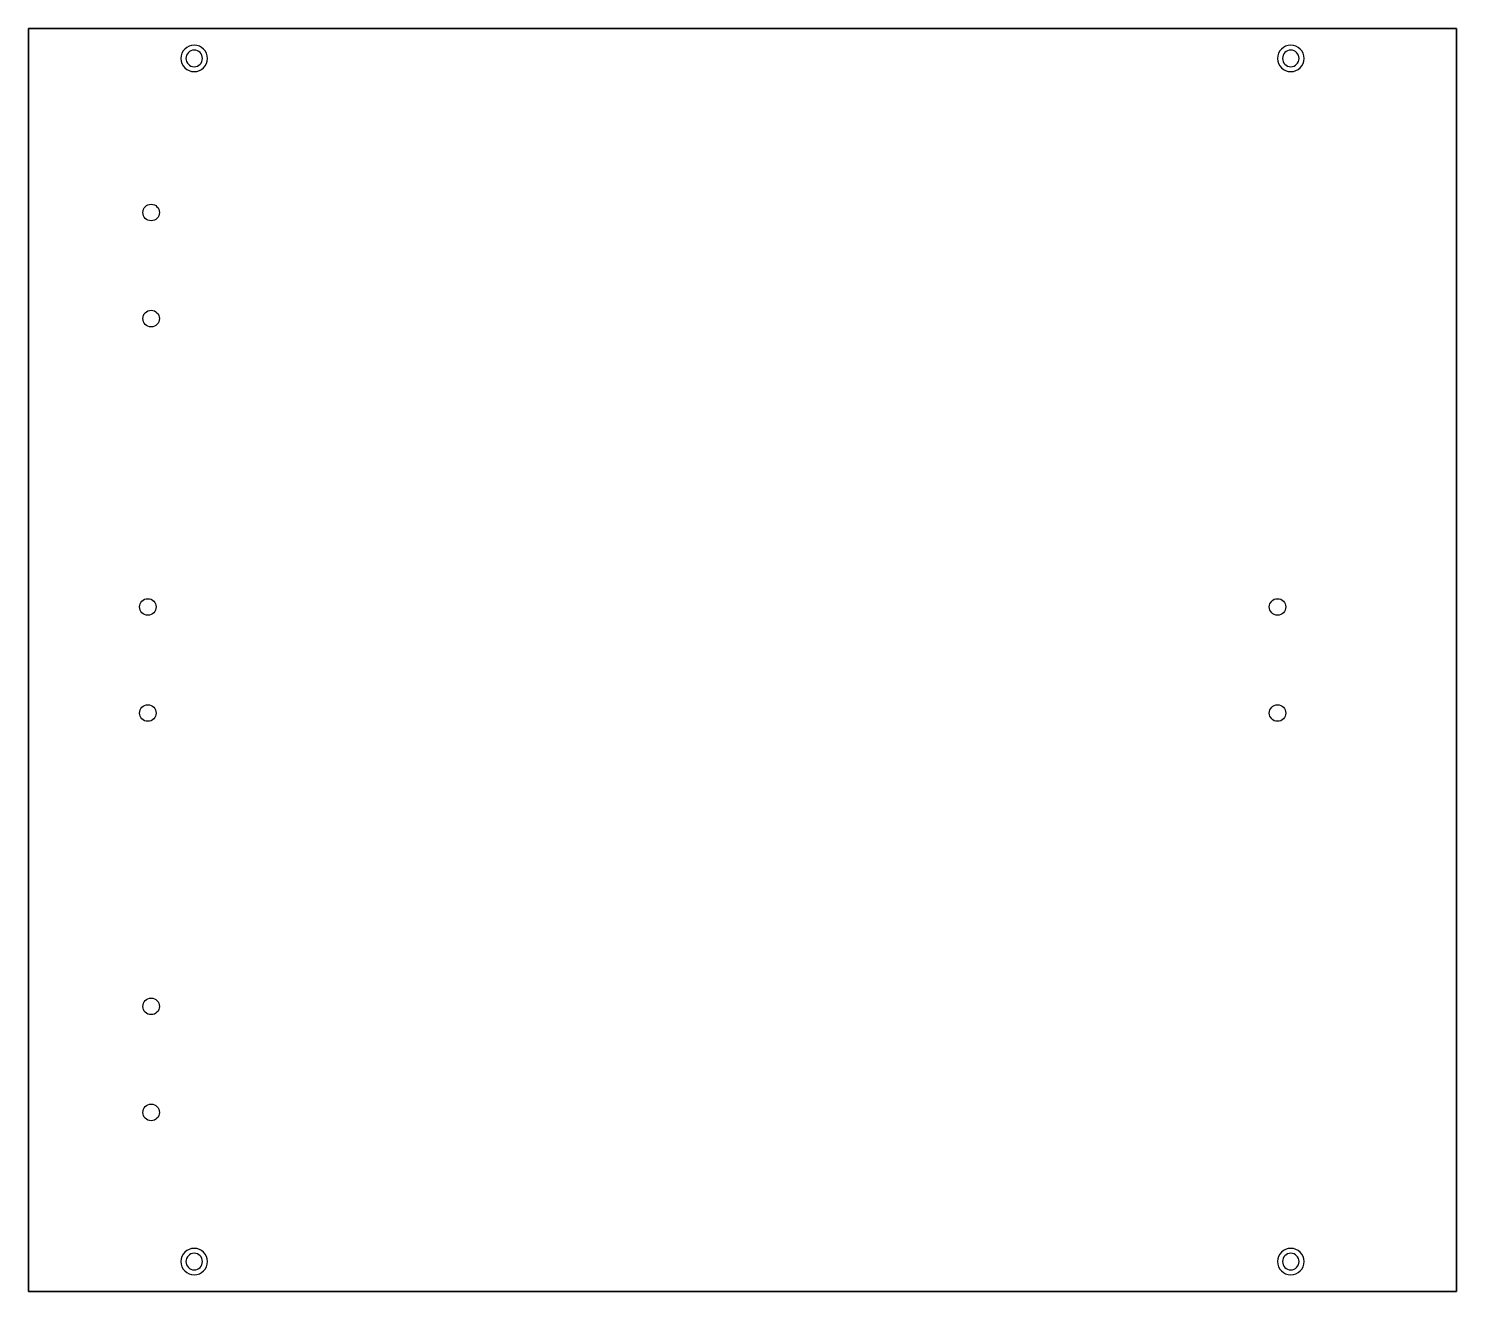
# Model space of a CAD drawing. Extents: x 0 to 431, y 0 to 381.
import ezdxf

# ---------------------------------------------------------------- set-up
doc = ezdxf.new("R2010")
doc.units = 0

msp = doc.modelspace()

# ---------------------------------------------------------------- linework, layer by layer
at = {"layer": 'CONTORNO'}
msp.add_lwpolyline([(0, 381), (431, 381), (431, 0), (0, 0)], close=True, dxfattribs=at)
at = {"layer": 'PANEL'}
msp.add_lwpolyline([(0, 0), (431, 0), (431, 381), (0, 381)], close=True, dxfattribs=at)
at = {"layer": 'VDRILL', "extrusion": (0, 0, -1)}
for centre, radius in [((-50, 372, 16), 4), ((-381, 372, 16), 4), ((-50, 372), 2.5), ((-381, 372), 2.5), ((-50, 9, 16), 4), ((-381, 9, 16), 4), ((-50, 9), 2.5), ((-381, 9), 2.5)]:
    msp.add_circle(centre, radius, dxfattribs=at)
at = {"layer": 'VDRILL'}
for centre in [(37, 325.5, -0.5), (37, 293.5, -0.5), (36, 206.5, -7), (377, 206.5, -7), (36, 174.5, -7), (377, 174.5, -7), (37, 86, -0.5), (37, 54, -0.5)]:
    msp.add_circle(centre, 2.5, dxfattribs=at)

doc.saveas('drawing.dxf')
